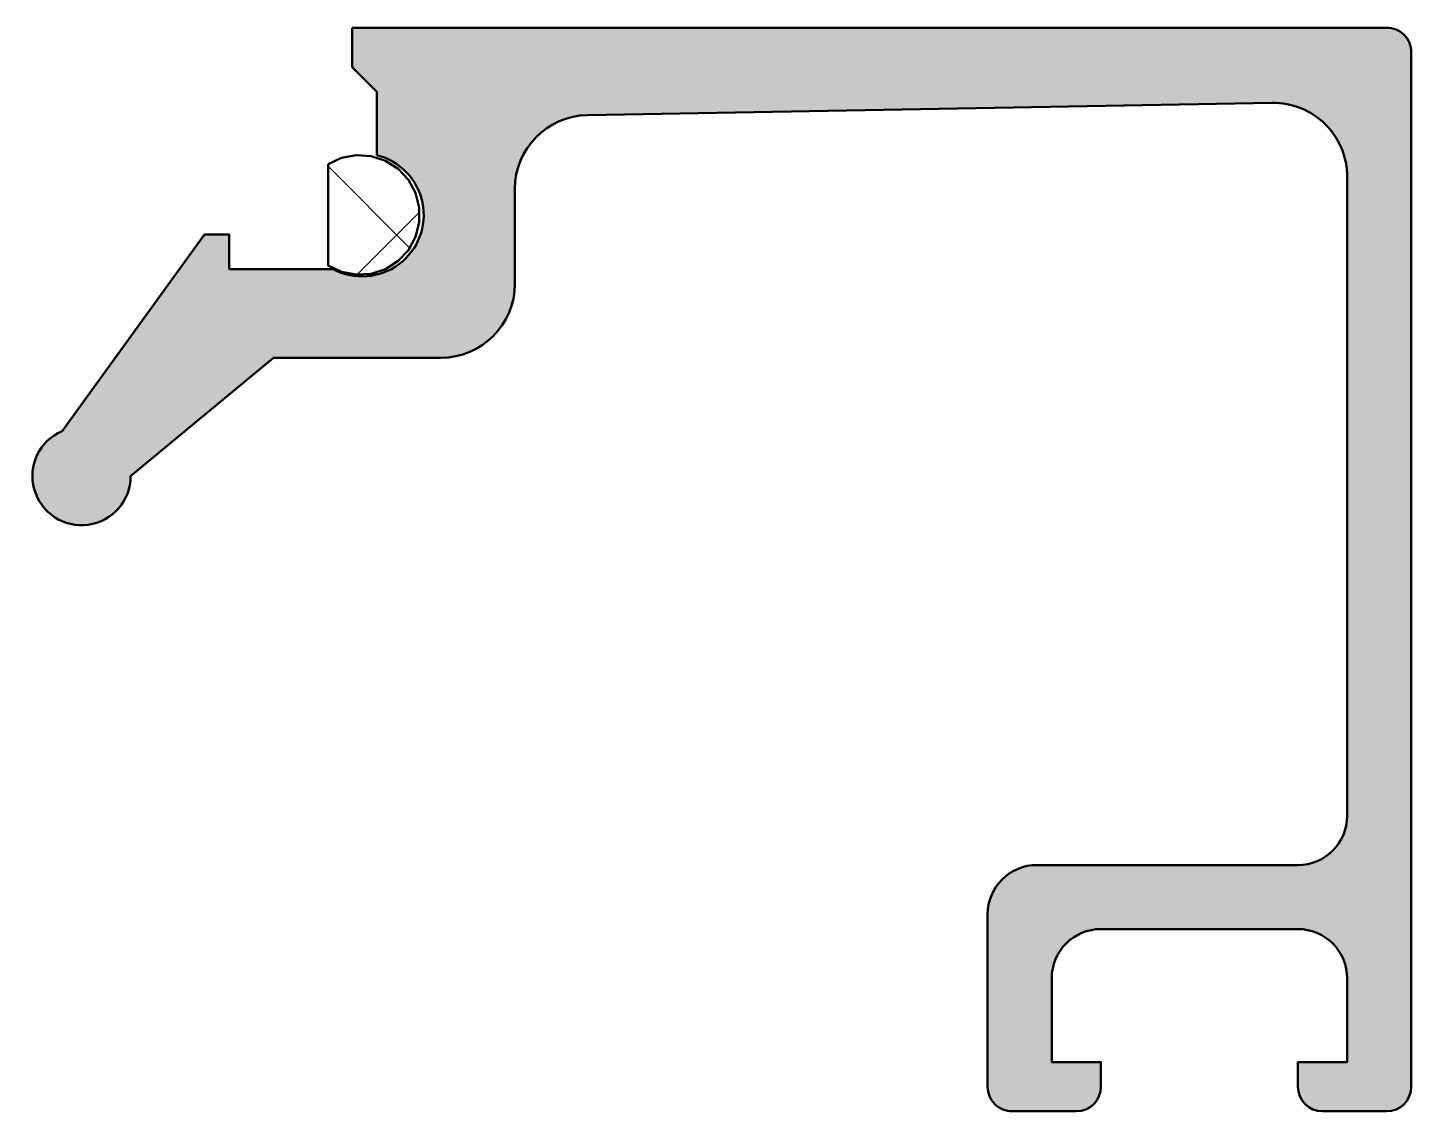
# Model space of a CAD drawing. Extents: x -6.1 to 22, y -22 to 0.
import ezdxf

# ---------------------------------------------------------------- set-up
doc = ezdxf.new("R2010")
doc.units = 0
for name, color, linetype, lineweight in [('0S-Alu contour', 7, 'Continuous', 50), ('0S-Alu hatch', 252, 'Continuous', 25), ('0S-EPDM contour', 22, 'Continuous', 50), ('0S-EPDM hatch', 25, 'Continuous', 25)]:
    doc.layers.add(name, color=color, linetype=linetype, lineweight=lineweight)

# ---------------------------------------------------------------- blocks, each defined once
blk = doc.blocks.new('347230__3D05FB30_0775_422B_9D05_E8733531C61D_')
at = {"layer": '0S-Alu hatch'}
h = blk.add_hatch(color=256, dxfattribs=at)
edge = h.paths.add_edge_path()
edge.add_line((0.5, 0), (0.5, -0.800018310546875))
edge.add_line((0.5, -0.800018310546875), (1.000045776367187, -1.300064086914062))
edge.add_line((1.000045776367187, -1.300064086914062), (1.000228881835937, -2.590537548065185))
edge.add_ellipse((0.7021221122137229, -3.80169236359816), major_axis=(-1.247302542803191, 0), ratio=1, start_angle=61.80958017285178, end_angle=256.17240376365487, ccw=False)
edge.add_line((0.1128921508789058, -4.901042938232421), (-1.999954223632812, -4.90193223953247))
edge.add_line((-1.999954223632812, -4.90193223953247), (-1.999954223632812, -4.201868057250976))
edge.add_line((-1.999954223632812, -4.201868057250976), (-2.5, -4.201868057250976))
edge.add_line((-2.5, -4.201868057250976), (-5.392295837402343, -8.189871788024904))
edge.add_arc((-4.997417420137715, -9.104838622171926), 0.9965406524625279, 113.3439050738855, 359.9364650588355)
edge.add_line((-4.000877380371094, -9.105943679809506), (-1.100090026855467, -6.700922012329101))
edge.add_line((-1.100090026855467, -6.700922012329101), (2.300003051757812, -6.700922012329101))
edge.add_arc((2.299985006820312, -5.200903967391601), 1.500018045046038, 270.0006892575485, 359.9993107428721)
edge.add_line((3.800003051757812, -5.20092201231809), (3.800003051757812, -3.273610115051269))
edge.add_ellipse((5.299998257168015, -3.273605095559665), major_axis=(-1.499995205418601, 0), ratio=1, start_angle=-88.9830657956058, end_angle=0.000191732546682033, ccw=False)
edge.add_line((5.27337646484375, -1.773846149444579), (19.17185974121093, -1.527105927467346))
edge.add_ellipse((19.19847304064616, -3.026883109281536), major_axis=(-1.500013287540261, 0), ratio=1, start_angle=180.0005184775522, end_angle=271.01659749165253, ccw=False)
edge.add_line((20.698486328125, -3.026869535450723), (20.698486328125, -16.00011444091797))
edge.add_ellipse((19.69847253819919, -16.00010065099215), major_axis=(-1.000013790020888, 0), ratio=1, start_angle=90.00079009365271, end_angle=179.9992099064092, ccw=False)
edge.add_line((19.69848632812499, -17.00011444091796), (14.39848327636719, -17.00011444091796))
edge.add_arc((14.39847849676669, -18.00010966131747), 0.9999952204109309, 89.99972614775527, 180.000273851141)
edge.add_line((13.39848327636719, -18.0001144408987), (13.39848327636719, -21.50011253356933))
edge.add_arc((13.89847437680314, -21.50012143313338), 0.4999911005151544, 179.9989801671115, 270.001019833071)
edge.add_line((13.89848327636719, -22.00011253356933), (15.198486328125, -22.00011253356934))
edge.add_arc((15.1984796022932, -21.50010580773754), 0.5000067258770318, 270.0007707131836, 359.9992292863714)
edge.add_line((15.698486328125, -21.50011253357322), (15.698486328125, -21.00011444091797))
edge.add_line((15.698486328125, -21.00011444091797), (14.69847869873047, -21.00011444091797))
edge.add_line((14.69847869873047, -21.00011444091797), (14.69847869873046, -19.30011367797852))
edge.add_ellipse((15.69849266932737, -19.30012764865291), major_axis=(-1.000013970694497, 0), ratio=1, start_angle=270.0003633190578, end_angle=359.99919954998296, ccw=False)
edge.add_line((15.69848632812499, -18.30011367797852), (19.69847869873047, -18.30011558532715))
edge.add_ellipse((19.69848494080259, -19.30010934324494), major_axis=(-0.9999937579372742, 0), ratio=1, start_angle=179.9997516340327, end_angle=270.0003576466203, ccw=False)
edge.add_line((20.69847869873047, -19.30011367799615), (20.69847869873047, -21.00011444091796))
edge.add_line((20.69847869873047, -21.00011444091796), (19.69847869873047, -21.00011444091797))
edge.add_line((19.69847869873047, -21.00011444091797), (19.69847869873047, -21.50011253356934))
edge.add_arc((20.19848288177938, -21.50010835052043), 0.500004183066406, 180.0004793382099, 269.9995206619143)
edge.add_line((20.19847869873047, -22.00011253356934), (21.49848175048829, -22.00011253356933))
edge.add_arc((21.49847756743937, -21.50010835052043), 0.500004183066406, 270.0004793380865, 359.99952066179)
edge.add_line((21.99848175048828, -21.50011253357042), (21.99999237060547, -0.4999999403953553))
edge.add_arc((21.50024992996279, -0.4997424406119875), 0.4997425069829917, 359.9704774933851, 450.0295293367992)
edge.add_line((21.49999237060547, -2.9e-15), (0.5, 0))
at = {"layer": '0S-Alu contour', "color": 7}
for points in [[(0.5, 0), (0.5, -0.800018310546875), (1.000045776367187, -1.300064086914062), (1.000228881835937, -2.590537548065185)], [(21.49999237060547, -2.9e-15), (0.5, 0)], [(21.99848175048828, -21.50011253357042), (21.99999237060547, -0.4999999403953553)], [(5.27337646484375, -1.773846149444579), (19.17185974121093, -1.527105927467346)], [(20.698486328125, -3.026869535450723), (20.698486328125, -16.00011444091797)], [(3.800003051757812, -5.20092201231809), (3.800003051757812, -3.273610115051269)], [(0.1128921508789058, -4.901042938232421), (-1.999954223632812, -4.90193223953247), (-1.999954223632812, -4.201868057250976), (-2.5, -4.201868057250976), (-5.392295837402343, -8.189871788024904)], [(-4.000877380371094, -9.105943679809506), (-1.100090026855467, -6.700922012329101), (2.300003051757812, -6.700922012329101)], [(19.69848632812499, -17.00011444091796), (14.39848327636719, -17.00011444091796)], [(13.39848327636719, -18.0001144408987), (13.39848327636719, -21.50011253356933)], [(15.69848632812499, -18.30011367797852), (19.69847869873047, -18.30011558532715)], [(15.698486328125, -21.50011253357322), (15.698486328125, -21.00011444091797), (14.69847869873047, -21.00011444091797), (14.69847869873046, -19.30011367797852)], [(20.69847869873047, -19.30011367799615), (20.69847869873047, -21.00011444091796), (19.69847869873047, -21.00011444091797), (19.69847869873047, -21.50011253356934)], [(13.89848327636719, -22.00011253356933), (15.198486328125, -22.00011253356934)], [(20.19847869873047, -22.00011253356934), (21.49848175048829, -22.00011253356933)]]:
    blk.add_lwpolyline(points, dxfattribs=at)
for centre, radius, start, end in [((21.50024992996279, -0.4997424406119875), 0.4997425069829917, 359.9704774933851, 90.02952933679921), ((2.299985006820312, -5.200903967391601), 1.500018045046038, 270.0006892575485, 359.9993107428721), ((-4.997417420137715, -9.104838622171926), 0.9965406524625279, 113.3439050738855, 359.9364650588355), ((14.39847849676669, -18.00010966131747), 0.9999952204109309, 89.99972614775527, 180.000273851141), ((13.89847437680314, -21.50012143313338), 0.4999911005151544, 179.9989801671115, 270.001019833071), ((15.1984796022932, -21.50010580773754), 0.5000067258770318, 270.0007707131836, 359.9992292863714), ((20.19848288177938, -21.50010835052043), 0.500004183066406, 180.0004793382099, 269.9995206619143), ((21.49847756743937, -21.50010835052043), 0.500004183066406, 270.0004793380865, 359.99952066179)]:
    blk.add_arc(centre, radius, start, end, dxfattribs=at)
at = {"layer": '0S-Alu contour', "color": 7, "extrusion": (0, 0, -1)}
for centre, radius, start, end in [((-19.19847304064616, -3.026883109281536), 1.500013287540261, 88.98340250834747, 179.9994815224478), ((-5.299998257168015, -3.273605095559665), 1.499995205418601, 359.9998082674533, 88.98306579560584), ((-0.7021221122137229, -3.80169236359816), 1.247302542803191, 103.8275962363451, 298.1904198271482), ((-19.69847253819919, -16.00010065099215), 1.000013790020888, 180.0007900935908, 269.9992099063473), ((-15.69849266932737, -19.30012764865291), 1.000013970694497, 0.0008004500170328, 89.99963668094225), ((-19.69848494080259, -19.30010934324494), 0.9999937579372742, 89.99964235337976, 180.0002483659674)]:
    blk.add_arc(centre, radius, start, end, dxfattribs=at)
blk = doc.blocks.new('347230__CFDD8E0F_4E78_470F_A4FC_4DEA91EA4F36_')
at = {"layer": '0S-EPDM hatch'}
h = blk.add_hatch(dxfattribs=at)
h.set_pattern_fill('ANSI37', color=256, scale=0.625, angle=90, style=0)
h.set_pattern_definition([(135, (0, 0), (-1.403165018917055, -1.403165018917055), []), (225, (0, 0), (1.403165018917055, -1.403165018917055), [])])
h.paths.add_polyline_path([(0.0070357495875013, -2.773417986980259), (0.0070357495874996, -4.82996674021606), (0.2825361796450423, -4.958347474804137), (0.5812820375742483, -5.014320792960269), (0.8845716243700923, -4.994382725940843), (1.173418800432411, -4.899781410642964), (1.42974153114284, -4.73643895536445), (1.637493834839506, -4.514580711695225), (1.78367027245702, -4.248095160378238), (1.859120097079931, -3.953664482731297), (1.859120097079931, -3.649720244465024), (1.783670272457021, -3.355289566818083), (1.637493834839508, -3.088804015501097), (1.429741531142842, -2.866945771831872), (1.173418800432413, -2.703603316553356), (0.8845716243700948, -2.609002001255477), (0.5812820375742511, -2.58906393423605), (0.2825361796450449, -2.645037252392182)])
at = {"layer": '0S-EPDM contour', "color": 7}
blk.add_lwpolyline([(0.0070357495875013, -2.773417986980259), (0.0070357495874996, -4.82996674021606), (0.2825361796450423, -4.958347474804137), (0.5812820375742483, -5.014320792960269), (0.8845716243700923, -4.994382725940843), (1.173418800432411, -4.899781410642964), (1.42974153114284, -4.73643895536445), (1.637493834839506, -4.514580711695225), (1.78367027245702, -4.248095160378238), (1.859120097079931, -3.953664482731297), (1.859120097079931, -3.649720244465024), (1.783670272457021, -3.355289566818083), (1.637493834839508, -3.088804015501097), (1.429741531142842, -2.866945771831872), (1.173418800432413, -2.703603316553356), (0.8845716243700948, -2.609002001255477), (0.5812820375742511, -2.58906393423605), (0.2825361796450449, -2.645037252392182), (0.0070357495875013, -2.773417986980259)], close=True, dxfattribs=at)
blk = doc.blocks.new('347230__A289B2E3_8B28_4E37_8B2D_D6FC91C217D4_')
at = {"layer": '0S-Alu contour', "color": 7}
blk.add_blockref('347230__3D05FB30_0775_422B_9D05_E8733531C61D_', (0, 0), dxfattribs=at)
at = {"layer": '0S-EPDM contour', "color": 7}
blk.add_blockref('347230__CFDD8E0F_4E78_470F_A4FC_4DEA91EA4F36_', (0, 0), dxfattribs=at)

msp = doc.modelspace()

# ---------------------------------------------------------------- block references
at = {"layer": '0S-Alu contour', "color": 7}
msp.add_blockref('347230__A289B2E3_8B28_4E37_8B2D_D6FC91C217D4_', (0, 0), dxfattribs=at)

doc.saveas('drawing.dxf')
